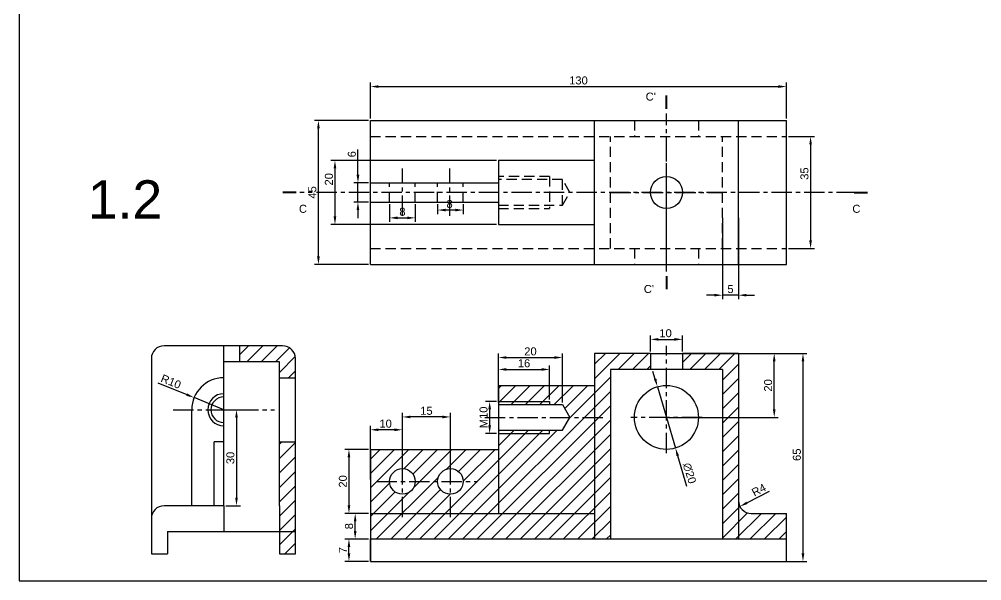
# Model space of a CAD drawing. Header units: inches. Extents: x 18 to 587, y 16 to 402.
# Drawn here: x 18.5 to 319.2, y 16.5 to 191.9 of the extents above; entities that cross this region are included whole.
import ezdxf

# ---------------------------------------------------------------- set-up
doc = ezdxf.new("R2010")
doc.units = ezdxf.units.IN
doc.header["$MEASUREMENT"] = 0
for name, pattern in [('CENTER', [50.8, 31.75, -6.35, 6.35, -6.35]), ('CENTER2', [28.575, 19.05, -3.175, 3.175, -3.175]), ('HIDDEN2', [4.7625, 3.175, -1.5875])]:
    doc.linetypes.add(name, pattern=pattern)
doc.styles.get("Standard").update_dxf_attribs({"font": 'arial.ttf'})
doc.dimstyles.new('ISO-25', dxfattribs={"dimtxt": 2.5, "dimasz": 2.5, "dimexe": 1.25, "dimexo": 0.625, "dimtad": 1, "dimtxsty": 'Standard', "dimcen": 2.5, "dimclrd": 3, "dimclre": 3, "dimclrt": 3, "dimadec": 0, "dimazin": 0, "dimtfac": 1, "dimtmove": 0, "dimatfit": 3, "dimfxl": 1, "dimarcsym": 0})

# ---------------------------------------------------------------- blocks, each defined once
blk = doc.blocks.new('*D35')
at = {"color": 3, "lineweight": -2, "transparency": 16777216}
for p, q in [((128.22, 160.95), (128.22, 172.15)), ((258.22, 160.95), (258.22, 172.15)), ((130.72, 170.9), (255.72, 170.9))]:
    blk.add_line(p, q, dxfattribs=at)
at = {"color": 3, "transparency": 16777216}
for points in [[(130.72, 171.31), (130.72, 170.48), (128.22, 170.9)], [(255.72, 171.31), (255.72, 170.48), (258.22, 170.9)]]:
    blk.add_solid(points, dxfattribs=at)
at = {"layer": 'Defpoints', "color": 0, "transparency": 16777216}
for p in [(258.22, 170.9), (128.22, 160.32), (258.22, 160.32)]:
    blk.add_point(p, dxfattribs=at)
at = {"color": 3, "transparency": 16777216, "insert": (193.22, 172.8), "char_height": 2.5, "attachment_point": 5}
blk.add_mtext('130', dxfattribs=at)
blk = doc.blocks.new('*D36')
at = {"color": 3, "lineweight": -2, "transparency": 16777216}
for p, q in [((127.59, 160.32), (110.72, 160.32)), ((111.97, 117.82), (111.97, 157.82)), ((127.59, 115.32), (110.72, 115.32))]:
    blk.add_line(p, q, dxfattribs=at)
at = {"color": 3, "transparency": 16777216}
for points in [[(111.55, 157.82), (112.38, 157.82), (111.97, 160.32)], [(111.55, 117.82), (112.38, 117.82), (111.97, 115.32)]]:
    blk.add_solid(points, dxfattribs=at)
at = {"layer": 'Defpoints', "color": 0, "transparency": 16777216}
for p in [(111.97, 160.32), (128.22, 160.32), (128.22, 115.32)]:
    blk.add_point(p, dxfattribs=at)
at = {"color": 3, "transparency": 16777216, "insert": (110.07, 137.82), "char_height": 2.5, "attachment_point": 5, "rotation": 90}
blk.add_mtext('45', dxfattribs=at)
blk = doc.blocks.new('*D37')
at = {"color": 3, "lineweight": -2, "transparency": 16777216}
for p, q in [((243.84, 87.52), (264.62, 87.52)), ((263.37, 85.02), (263.37, 25.02)), ((243.84, 22.52), (264.62, 22.52))]:
    blk.add_line(p, q, dxfattribs=at)
at = {"color": 3, "transparency": 16777216}
for points in [[(262.96, 85.02), (263.79, 85.02), (263.37, 87.52)], [(262.96, 25.02), (263.79, 25.02), (263.37, 22.52)]]:
    blk.add_solid(points, dxfattribs=at)
at = {"layer": 'Defpoints', "color": 0, "transparency": 16777216}
for p in [(243.22, 87.52), (243.22, 22.52), (263.37, 22.52)]:
    blk.add_point(p, dxfattribs=at)
at = {"color": 3, "transparency": 16777216, "insert": (261.47, 55.86), "char_height": 2.5, "attachment_point": 5, "rotation": 90}
blk.add_mtext('65', dxfattribs=at)
blk = doc.blocks.new('*D38')
at = {"color": 3, "lineweight": -2, "transparency": 16777216}
for p, q in [((217.19, 79.51), (216.48, 81.91)), ((217.89, 77.12), (223.54, 57.93)), ((227.08, 45.9), (224.25, 55.53))]:
    blk.add_line(p, q, dxfattribs=at)
at = {"color": 3, "transparency": 16777216}
for points in [[(217.59, 79.63), (216.79, 79.4), (217.89, 77.12)], [(224.65, 55.65), (223.85, 55.41), (223.54, 57.93)]]:
    blk.add_solid(points, dxfattribs=at)
at = {"layer": 'Defpoints', "color": 0, "transparency": 16777216}
for p in [(217.89, 77.12), (223.54, 57.93)]:
    blk.add_point(p, dxfattribs=at)
at = {"color": 3, "transparency": 16777216, "insert": (227.91, 50.07), "char_height": 2.5, "attachment_point": 5, "rotation": 286.3976}
blk.add_mtext('∅20', dxfattribs=at)
blk = doc.blocks.new('*D39')
at = {"color": 3, "lineweight": -2, "transparency": 16777216}
for p, q in [((215.72, 88.15), (215.72, 93.16)), ((218.22, 91.91), (223.22, 91.91)), ((225.72, 88.15), (225.72, 93.16))]:
    blk.add_line(p, q, dxfattribs=at)
at = {"color": 3, "transparency": 16777216}
for points in [[(218.22, 92.32), (218.22, 91.49), (215.72, 91.91)], [(223.22, 92.32), (223.22, 91.49), (225.72, 91.91)]]:
    blk.add_solid(points, dxfattribs=at)
at = {"layer": 'Defpoints', "color": 0, "transparency": 16777216}
for p in [(225.72, 91.91), (215.72, 87.52), (225.72, 87.52)]:
    blk.add_point(p, dxfattribs=at)
at = {"color": 3, "transparency": 16777216, "insert": (220.43, 93.81), "char_height": 2.5, "attachment_point": 5}
blk.add_mtext('10', dxfattribs=at)
blk = doc.blocks.new('*D40')
at = {"color": 3, "lineweight": -2, "transparency": 16777216}
for p, q in [((127.59, 29.52), (120.26, 29.52)), ((121.51, 25.02), (121.51, 27.02)), ((127.59, 22.52), (120.26, 22.52))]:
    blk.add_line(p, q, dxfattribs=at)
at = {"color": 3, "transparency": 16777216}
for points in [[(121.09, 27.02), (121.92, 27.02), (121.51, 29.52)], [(121.09, 25.02), (121.92, 25.02), (121.51, 22.52)]]:
    blk.add_solid(points, dxfattribs=at)
at = {"layer": 'Defpoints', "color": 0, "transparency": 16777216}
for p in [(121.51, 29.52), (128.22, 29.52), (128.22, 22.52)]:
    blk.add_point(p, dxfattribs=at)
at = {"color": 3, "transparency": 16777216, "insert": (119.63, 26.02), "char_height": 2.5, "attachment_point": 5, "rotation": 90}
blk.add_mtext('7', dxfattribs=at)
blk = doc.blocks.new('*D41')
at = {"color": 3, "lineweight": -2, "transparency": 16777216}
for p, q in [((127.59, 37.52), (122.21, 37.52)), ((123.46, 32.02), (123.46, 35.02)), ((127.59, 29.52), (122.21, 29.52))]:
    blk.add_line(p, q, dxfattribs=at)
at = {"color": 3, "transparency": 16777216}
for points in [[(123.04, 35.02), (123.87, 35.02), (123.46, 37.52)], [(123.04, 32.02), (123.87, 32.02), (123.46, 29.52)]]:
    blk.add_solid(points, dxfattribs=at)
at = {"layer": 'Defpoints', "color": 0, "transparency": 16777216}
for p in [(123.46, 37.52), (128.22, 37.52), (128.22, 29.52)]:
    blk.add_point(p, dxfattribs=at)
at = {"color": 3, "transparency": 16777216, "insert": (121.55, 33.52), "char_height": 2.5, "attachment_point": 5, "rotation": 90}
blk.add_mtext('8', dxfattribs=at)
blk = doc.blocks.new('*D42')
at = {"color": 3, "lineweight": -2, "transparency": 16777216}
for p, q in [((127.59, 57.52), (120.26, 57.52)), ((121.51, 55.02), (121.51, 40.02)), ((127.59, 37.52), (120.26, 37.52))]:
    blk.add_line(p, q, dxfattribs=at)
at = {"color": 3, "transparency": 16777216}
for points in [[(121.09, 55.02), (121.92, 55.02), (121.51, 57.52)], [(121.09, 40.02), (121.92, 40.02), (121.51, 37.52)]]:
    blk.add_solid(points, dxfattribs=at)
at = {"layer": 'Defpoints', "color": 0, "transparency": 16777216}
for p in [(128.22, 57.52), (121.51, 37.52), (128.22, 37.52)]:
    blk.add_point(p, dxfattribs=at)
at = {"color": 3, "transparency": 16777216, "insert": (119.61, 47.52), "char_height": 2.5, "attachment_point": 5, "rotation": 90}
blk.add_mtext('20', dxfattribs=at)
blk = doc.blocks.new('*D43')
at = {"color": 3, "lineweight": -2, "transparency": 16777216}
for p, q in [((168.22, 72.15), (168.22, 87.48)), ((188.22, 72.15), (188.22, 87.48)), ((170.72, 86.23), (185.72, 86.23))]:
    blk.add_line(p, q, dxfattribs=at)
at = {"color": 3, "transparency": 16777216}
for points in [[(170.72, 86.65), (170.72, 85.81), (168.22, 86.23)], [(185.72, 86.65), (185.72, 85.81), (188.22, 86.23)]]:
    blk.add_solid(points, dxfattribs=at)
at = {"layer": 'Defpoints', "color": 0, "transparency": 16777216}
for p in [(188.22, 86.23), (168.22, 71.52), (188.22, 71.52)]:
    blk.add_point(p, dxfattribs=at)
at = {"color": 3, "transparency": 16777216, "insert": (178.22, 88.13), "char_height": 2.5, "attachment_point": 5}
blk.add_mtext('20', dxfattribs=at)
blk = doc.blocks.new('*D44')
at = {"color": 3, "lineweight": -2, "transparency": 16777216}
for p, q in [((168.22, 73.15), (168.22, 83.76)), ((170.72, 82.51), (181.72, 82.51)), ((184.22, 73.15), (184.22, 83.76))]:
    blk.add_line(p, q, dxfattribs=at)
at = {"color": 3, "transparency": 16777216}
for points in [[(170.72, 82.93), (170.72, 82.09), (168.22, 82.51)], [(181.72, 82.93), (181.72, 82.09), (184.22, 82.51)]]:
    blk.add_solid(points, dxfattribs=at)
at = {"layer": 'Defpoints', "color": 0, "transparency": 16777216}
for p in [(184.22, 82.51), (168.22, 72.52), (184.22, 72.52)]:
    blk.add_point(p, dxfattribs=at)
at = {"color": 3, "transparency": 16777216, "insert": (176.22, 84.41), "char_height": 2.5, "attachment_point": 5}
blk.add_mtext('16', dxfattribs=at)
blk = doc.blocks.new('*D45')
at = {"color": 3, "lineweight": -2, "transparency": 16777216}
for p, q in [((167.59, 72.52), (164.22, 72.52)), ((165.47, 70.02), (165.47, 65.02)), ((167.59, 62.52), (164.22, 62.52))]:
    blk.add_line(p, q, dxfattribs=at)
at = {"color": 3, "transparency": 16777216}
for points in [[(165.05, 70.02), (165.89, 70.02), (165.47, 72.52)], [(165.05, 65.02), (165.89, 65.02), (165.47, 62.52)]]:
    blk.add_solid(points, dxfattribs=at)
at = {"layer": 'Defpoints', "color": 0, "transparency": 16777216}
for p in [(168.22, 72.52), (165.47, 62.52), (168.22, 62.52)]:
    blk.add_point(p, dxfattribs=at)
at = {"color": 3, "transparency": 16777216, "insert": (163.57, 67.52), "char_height": 2.5, "attachment_point": 5, "rotation": 90}
blk.add_mtext('M10', dxfattribs=at)
blk = doc.blocks.new('*D46')
at = {"color": 3, "lineweight": -2, "transparency": 16777216}
for p, q in [((128.22, 48.15), (128.22, 64.9)), ((135.72, 63.65), (130.72, 63.65)), ((138.22, 48.15), (138.22, 64.9))]:
    blk.add_line(p, q, dxfattribs=at)
at = {"color": 3, "transparency": 16777216}
for points in [[(130.72, 64.07), (130.72, 63.23), (128.22, 63.65)], [(135.72, 64.07), (135.72, 63.23), (138.22, 63.65)]]:
    blk.add_solid(points, dxfattribs=at)
at = {"layer": 'Defpoints', "color": 0, "transparency": 16777216}
for p in [(128.22, 63.65), (128.22, 47.52), (138.22, 47.52)]:
    blk.add_point(p, dxfattribs=at)
at = {"color": 3, "transparency": 16777216, "insert": (132.97, 65.55), "char_height": 2.5, "attachment_point": 5}
blk.add_mtext('10', dxfattribs=at)
blk = doc.blocks.new('*D24')
at = {"color": 3, "lineweight": -2, "transparency": 16777216}
for p, q in [((138.22, 48.15), (138.22, 68.91)), ((150.72, 67.66), (140.72, 67.66)), ((153.22, 48.15), (153.22, 68.91))]:
    blk.add_line(p, q, dxfattribs=at)
at = {"color": 3, "transparency": 16777216}
for points in [[(140.72, 68.07), (140.72, 67.24), (138.22, 67.66)], [(150.72, 68.07), (150.72, 67.24), (153.22, 67.66)]]:
    blk.add_solid(points, dxfattribs=at)
at = {"layer": 'Defpoints', "color": 0, "transparency": 16777216}
for p in [(138.22, 67.66), (138.22, 47.52), (153.22, 47.52)]:
    blk.add_point(p, dxfattribs=at)
at = {"color": 3, "transparency": 16777216, "insert": (145.72, 69.56), "char_height": 2.5, "attachment_point": 5}
blk.add_mtext('15', dxfattribs=at)
blk = doc.blocks.new('*D25')
at = {"color": 3, "lineweight": -2, "transparency": 16777216}
for p, q in [((124.32, 143.32), (124.32, 151.22)), ((127.59, 140.82), (123.07, 140.82)), ((124.32, 134.82), (124.32, 140.82)), ((127.59, 134.82), (123.07, 134.82)), ((124.32, 132.32), (124.32, 129.82))]:
    blk.add_line(p, q, dxfattribs=at)
at = {"color": 3, "transparency": 16777216}
for points in [[(123.9, 143.32), (124.74, 143.32), (124.32, 140.82)], [(123.9, 132.32), (124.74, 132.32), (124.32, 134.82)]]:
    blk.add_solid(points, dxfattribs=at)
at = {"layer": 'Defpoints', "color": 0, "transparency": 16777216}
for p in [(128.22, 140.82), (124.32, 134.82), (128.22, 134.82)]:
    blk.add_point(p, dxfattribs=at)
at = {"color": 3, "transparency": 16777216, "insert": (122.42, 149.77), "char_height": 2.5, "attachment_point": 5, "rotation": 90}
blk.add_mtext('6', dxfattribs=at)
blk = doc.blocks.new('*D26')
at = {"color": 3, "lineweight": -2, "transparency": 16777216}
blk.add_line((252.78, 44.41), (245.89, 40.83), dxfattribs=at)
at = {"color": 3, "transparency": 16777216}
blk.add_solid([(245.69, 41.2), (246.08, 40.46), (243.67, 39.68)], dxfattribs=at)
at = {"layer": 'Defpoints', "color": 0, "transparency": 16777216}
for p in [(243.67, 39.68), (247.22, 41.52)]:
    blk.add_point(p, dxfattribs=at)
at = {"color": 3, "transparency": 16777216, "insert": (249.58, 44.86), "char_height": 2.5, "attachment_point": 5, "rotation": 27.4118}
blk.add_mtext('R4', dxfattribs=at)
blk = doc.blocks.new('*D27')
at = {"color": 3, "lineweight": -2, "transparency": 16777216}
for p, q in [((221.34, 87.52), (255.64, 87.52)), ((254.39, 70.02), (254.39, 85.02)), ((221.34, 67.52), (255.64, 67.52))]:
    blk.add_line(p, q, dxfattribs=at)
at = {"color": 3, "transparency": 16777216}
for points in [[(253.97, 85.02), (254.81, 85.02), (254.39, 87.52)], [(253.97, 70.02), (254.81, 70.02), (254.39, 67.52)]]:
    blk.add_solid(points, dxfattribs=at)
at = {"layer": 'Defpoints', "color": 0, "transparency": 16777216}
for p in [(220.72, 87.52), (254.39, 87.52), (220.72, 67.52)]:
    blk.add_point(p, dxfattribs=at)
at = {"color": 3, "transparency": 16777216, "insert": (252.49, 77.52), "char_height": 2.5, "attachment_point": 5, "rotation": 90}
blk.add_mtext('20', dxfattribs=at)
blk = doc.blocks.new('*D28')
at = {"color": 3, "lineweight": -2, "transparency": 16777216}
for p, q in [((238.22, 129.83), (238.22, 104.46)), ((243.22, 129.83), (243.22, 104.46)), ((235.72, 105.71), (233.22, 105.71)), ((243.22, 105.71), (238.22, 105.71)), ((245.72, 105.71), (248.22, 105.71))]:
    blk.add_line(p, q, dxfattribs=at)
at = {"color": 3, "transparency": 16777216}
for points in [[(235.72, 106.13), (235.72, 105.3), (238.22, 105.71)], [(245.72, 106.13), (245.72, 105.3), (243.22, 105.71)]]:
    blk.add_solid(points, dxfattribs=at)
at = {"layer": 'Defpoints', "color": 0, "transparency": 16777216}
for p in [(238.22, 130.46), (243.22, 130.46), (238.22, 105.71)]:
    blk.add_point(p, dxfattribs=at)
at = {"color": 3, "transparency": 16777216, "insert": (240.72, 107.61), "char_height": 2.5, "attachment_point": 5}
blk.add_mtext('5', dxfattribs=at)
blk = doc.blocks.new('*D29')
at = {"color": 3, "lineweight": -2, "transparency": 16777216}
for p, q in [((167.59, 147.82), (115.89, 147.82)), ((117.14, 145.32), (117.14, 130.32)), ((167.59, 127.82), (115.89, 127.82))]:
    blk.add_line(p, q, dxfattribs=at)
at = {"color": 3, "transparency": 16777216}
for points in [[(116.72, 145.32), (117.55, 145.32), (117.14, 147.82)], [(116.72, 130.32), (117.55, 130.32), (117.14, 127.82)]]:
    blk.add_solid(points, dxfattribs=at)
at = {"layer": 'Defpoints', "color": 0, "transparency": 16777216}
for p in [(168.22, 147.82), (117.14, 127.82), (168.22, 127.82)]:
    blk.add_point(p, dxfattribs=at)
at = {"color": 3, "transparency": 16777216, "insert": (115.24, 141.93), "char_height": 2.5, "attachment_point": 5, "rotation": 90}
blk.add_mtext('20', dxfattribs=at)
blk = doc.blocks.new('*D30')
at = {"color": 3, "lineweight": -2, "transparency": 16777216}
for p, q in [((258.84, 155.32), (267, 155.32)), ((265.75, 152.82), (265.75, 122.82)), ((258.84, 120.32), (267, 120.32))]:
    blk.add_line(p, q, dxfattribs=at)
at = {"color": 3, "transparency": 16777216}
for points in [[(265.33, 152.82), (266.16, 152.82), (265.75, 155.32)], [(265.33, 122.82), (266.16, 122.82), (265.75, 120.32)]]:
    blk.add_solid(points, dxfattribs=at)
at = {"layer": 'Defpoints', "color": 0, "transparency": 16777216}
for p in [(258.22, 155.32), (258.22, 120.32), (265.75, 120.32)]:
    blk.add_point(p, dxfattribs=at)
at = {"color": 3, "transparency": 16777216, "insert": (263.84, 143.7), "char_height": 2.5, "attachment_point": 5, "rotation": 90}
blk.add_mtext('35', dxfattribs=at)
blk = doc.blocks.new('*D31')
at = {"color": 3, "lineweight": -2, "transparency": 16777216}
for p, q in [((134.22, 134.2), (134.22, 128.62)), ((142.22, 134.2), (142.22, 128.62)), ((136.72, 129.87), (139.72, 129.87))]:
    blk.add_line(p, q, dxfattribs=at)
at = {"color": 3, "transparency": 16777216}
for points in [[(136.72, 130.29), (136.72, 129.45), (134.22, 129.87)], [(139.72, 130.29), (139.72, 129.45), (142.22, 129.87)]]:
    blk.add_solid(points, dxfattribs=at)
at = {"layer": 'Defpoints', "color": 0, "transparency": 16777216}
for p in [(134.22, 134.82), (142.22, 134.82), (142.22, 129.87)]:
    blk.add_point(p, dxfattribs=at)
at = {"color": 3, "transparency": 16777216, "insert": (138.22, 131.77), "char_height": 2.5, "attachment_point": 5}
blk.add_mtext('8', dxfattribs=at)
blk = doc.blocks.new('*D32')
at = {"color": 3, "lineweight": -2, "transparency": 16777216}
for p, q in [((149.22, 134.2), (149.22, 131.06)), ((157.22, 134.2), (157.22, 131.06)), ((154.72, 132.31), (151.72, 132.31))]:
    blk.add_line(p, q, dxfattribs=at)
at = {"color": 3, "transparency": 16777216}
for points in [[(151.72, 132.73), (151.72, 131.89), (149.22, 132.31)], [(154.72, 132.73), (154.72, 131.89), (157.22, 132.31)]]:
    blk.add_solid(points, dxfattribs=at)
at = {"layer": 'Defpoints', "color": 0, "transparency": 16777216}
for p in [(149.22, 134.82), (157.22, 134.82), (149.22, 132.31)]:
    blk.add_point(p, dxfattribs=at)
at = {"color": 3, "transparency": 16777216, "insert": (152.96, 134.21), "char_height": 2.5, "attachment_point": 5}
blk.add_mtext('8', dxfattribs=at)
blk = doc.blocks.new('*D33')
at = {"color": 3, "lineweight": -2, "transparency": 16777216}
for p, q in [((83.02, 69.91), (87.62, 69.91)), ((86.37, 67.41), (86.37, 42.41)), ((83.02, 39.91), (87.62, 39.91))]:
    blk.add_line(p, q, dxfattribs=at)
at = {"color": 3, "transparency": 16777216}
for points in [[(85.96, 67.41), (86.79, 67.41), (86.37, 69.91)], [(85.96, 42.41), (86.79, 42.41), (86.37, 39.91)]]:
    blk.add_solid(points, dxfattribs=at)
at = {"layer": 'Defpoints', "color": 0, "transparency": 16777216}
for p in [(82.4, 69.91), (82.4, 39.91), (86.37, 39.91)]:
    blk.add_point(p, dxfattribs=at)
at = {"color": 3, "transparency": 16777216, "insert": (84.47, 54.84), "char_height": 2.5, "attachment_point": 5, "rotation": 90}
blk.add_mtext('30', dxfattribs=at)
blk = doc.blocks.new('*D34')
at = {"color": 3, "lineweight": -2, "transparency": 16777216}
for p, q in [((61.83, 78.3), (70.82, 74.63)), ((82.4, 69.91), (73.14, 73.69))]:
    blk.add_line(p, q, dxfattribs=at)
at = {"color": 3, "transparency": 16777216}
blk.add_solid([(70.98, 75.02), (70.67, 74.25), (73.14, 73.69)], dxfattribs=at)
at = {"layer": 'Defpoints', "color": 0, "transparency": 16777216}
for p in [(73.14, 73.69), (82.4, 69.91)]:
    blk.add_point(p, dxfattribs=at)
at = {"color": 3, "transparency": 16777216, "insert": (65.89, 78.7), "char_height": 2.5, "attachment_point": 5, "rotation": 337.8151}
blk.add_mtext('R10', dxfattribs=at)

msp = doc.modelspace()

# ---------------------------------------------------------------- hatches: boundary and pattern name
h = msp.add_hatch()
h.set_pattern_fill('ANSI31', color=4)
h.set_pattern_definition([(45, (130.6547, -26.722), (-2.24506, 2.24506), [])])
h.paths.add_polyline_path([(104.761, 59.912), (99.761, 59.912), (99.761, 39.912), (99.761, 31.912), (104.761, 31.912)])
h.paths.add_polyline_path([(104.761, 31.912), (99.761, 31.912), (99.761, 24.912), (104.761, 24.912)])
h.paths.add_polyline_path([(104.761, 85.912, 0.4142136), (100.761, 89.912), (87.397, 89.912), (87.397, 84.912), (99.761, 84.912), (99.761, 79.912), (104.761, 79.912)])
h = msp.add_hatch()
h.set_pattern_fill('ANSI31', color=4)
h.set_pattern_definition([(45, (78.4107, -26.722), (-2.245064, 2.245064), [])])
h.paths.add_polyline_path([(168.217, 57.523), (153.217, 57.523), (153.217, 51.523, -0.4142136), (157.217, 47.523, -0.4142136), (153.217, 43.523), (153.217, 37.523), (168.217, 37.523)])
h.paths.add_polyline_path([(153.217, 43.523, -0.4142136), (149.217, 47.523), (142.217, 47.523, -0.4142136), (138.217, 43.523), (138.217, 37.523), (153.217, 37.523)])
h.paths.add_polyline_path([(153.217, 57.523), (138.217, 57.523), (138.217, 51.523, -0.4142136), (142.217, 47.523), (149.217, 47.523, -0.4142136), (153.217, 51.523)])
h.paths.add_polyline_path([(138.217, 57.523), (128.217, 57.523), (128.217, 37.523), (138.217, 37.523), (138.217, 43.523, -0.4142136), (134.217, 47.523, -0.4142136), (138.217, 51.523)])
h.paths.add_polyline_path([(198.217, 37.523), (128.217, 37.523), (128.217, 29.523), (198.217, 29.523)])
h.paths.add_polyline_path([(198.217, 67.523), (190.526, 67.523), (188.217, 63.523), (184.217, 63.523), (184.217, 62.523), (168.217, 62.523), (168.217, 37.523), (198.217, 37.523)])
h.paths.add_polyline_path([(198.217, 77.523), (168.217, 77.523), (168.217, 72.523), (184.217, 72.523), (184.217, 71.523), (188.217, 71.523), (190.526, 67.523), (198.217, 67.523)])
h.paths.add_polyline_path([(184.217, 72.523), (168.217, 72.523), (168.217, 71.523), (184.217, 71.523)], flags=17)
h.paths.add_polyline_path([(184.217, 63.523), (168.217, 63.523), (168.217, 62.523), (184.217, 62.523)], flags=17)
h.paths.add_polyline_path([(215.717, 87.523), (198.217, 87.523), (198.217, 29.523), (203.217, 29.523), (203.217, 82.523), (215.717, 82.523)])
h.paths.add_polyline_path([(243.217, 87.523), (225.717, 87.523), (225.717, 82.523), (238.217, 82.523), (238.217, 29.523), (243.217, 29.523), (243.217, 41.523)])
h.paths.add_polyline_path([(258.217, 37.523), (247.217, 37.523, -0.4142136), (243.217, 41.523), (243.217, 29.523), (258.217, 29.523)])

# ---------------------------------------------------------------- linework, layer by layer
at = {"color": 6, "lineweight": 40}
for p, q in [((220.717, 163.962), (220.717, 168.058)), ((104.965, 137.821), (100.869, 137.821)), ((279.421, 137.821), (283.517, 137.821)), ((220.717, 111.68), (220.717, 107.583))]:
    msp.add_line(p, q, dxfattribs=at)
at = {"linetype": 'CENTER2', "ltscale": 0.4}
msp.add_line((220.717, 113.156), (220.717, 162.486), dxfattribs=at)
for p, q in [((128.217, 115.321), (128.217, 160.321)), ((128.217, 160.321), (258.217, 160.321)), ((198.217, 115.321), (198.217, 160.321)), ((243.217, 115.321), (243.217, 160.321)), ((258.217, 115.321), (258.217, 160.321)), ((198.217, 147.821), (168.217, 147.821)), ((168.217, 147.821), (168.217, 140.821)), ((128.217, 140.821), (142.217, 140.821)), ((142.217, 140.821), (168.217, 140.821)), ((168.217, 140.821), (168.217, 134.821)), ((128.217, 134.821), (168.217, 134.821)), ((168.217, 134.821), (168.217, 127.821)), ((168.217, 127.821), (198.217, 127.821)), ((128.217, 115.321), (128.217, 115.321)), ((128.217, 115.321), (258.217, 115.321)), ((82.397, 89.912), (63.761, 89.912)), ((100.761, 89.912), (82.397, 89.912)), ((82.397, 79.912), (82.397, 89.912)), ((87.397, 84.912), (87.397, 89.912)), ((198.217, 87.523), (198.217, 29.523)), ((215.717, 87.523), (215.717, 82.523)), ((215.717, 87.523), (225.717, 87.523)), ((225.717, 87.523), (225.717, 82.523)), ((59.761, 85.912), (59.761, 24.912)), ((99.761, 84.912), (82.397, 84.912)), ((99.761, 39.912), (99.761, 84.912)), ((104.761, 24.912), (104.761, 85.912)), ((203.217, 82.523), (203.217, 29.523)), ((225.717, 82.523), (215.717, 82.523)), ((82.397, 65.912), (82.397, 79.912)), ((99.761, 79.912), (104.761, 79.912)), ((168.217, 77.523), (168.217, 37.523)), ((168.217, 72.523), (184.217, 72.523)), ((184.217, 72.523), (184.217, 71.523)), ((72.397, 39.912), (72.397, 69.912)), ((168.217, 71.523), (188.217, 71.523)), ((188.217, 71.523), (190.526, 67.523)), ((188.217, 63.523), (190.526, 67.523)), ((82.397, 59.912), (82.397, 65.912)), ((168.217, 63.523), (188.217, 63.523)), ((184.217, 62.523), (184.217, 63.523)), ((168.217, 62.523), (184.217, 62.523)), ((79.397, 39.912), (79.397, 59.912)), ((82.397, 59.912), (79.397, 59.912)), ((82.397, 39.912), (82.397, 59.912)), ((99.761, 59.912), (104.761, 59.912)), ((82.397, 39.912), (63.761, 39.912)), ((82.397, 39.912), (82.397, 31.912)), ((99.761, 39.912), (99.761, 24.912)), ((243.217, 41.523), (243.217, 29.523)), ((64.761, 31.912), (104.761, 31.912)), ((64.761, 31.912), (64.761, 24.912)), ((128.217, 22.523), (128.217, 29.523)), ((128.217, 29.523), (258.217, 29.523)), ((59.761, 24.912), (64.761, 24.912)), ((99.761, 24.912), (104.761, 24.912))]:
    msp.add_line(p, q)
at = {"linetype": 'HIDDEN2'}
for p, q in [((210.717, 160.321), (210.717, 155.321)), ((230.717, 160.321), (230.717, 155.321)), ((128.217, 155.321), (258.217, 155.321)), ((203.217, 120.321), (203.217, 155.321)), ((238.217, 120.321), (238.217, 155.321)), ((184.217, 142.821), (168.217, 142.821)), ((188.217, 141.821), (168.217, 141.821)), ((184.217, 142.821), (184.217, 132.821)), ((188.217, 133.821), (188.217, 141.821)), ((190.526, 137.821), (188.217, 141.821)), ((134.217, 134.821), (134.217, 140.821)), ((142.217, 134.821), (142.217, 140.821)), ((149.217, 134.821), (149.217, 140.821)), ((157.217, 134.821), (157.217, 140.821)), ((188.217, 133.821), (190.526, 137.821)), ((168.217, 133.821), (188.217, 133.821)), ((168.217, 132.821), (184.217, 132.821)), ((128.217, 120.321), (258.217, 120.321)), ((210.717, 120.321), (210.717, 115.321)), ((230.717, 120.321), (230.717, 115.321))]:
    msp.add_line(p, q, dxfattribs=at)
at = {"color": 1, "linetype": 'CENTER', "ltscale": 0.2}
for p, q in [((220.717, 120.321), (220.717, 155.321)), ((138.217, 130.511), (138.217, 145.338)), ((153.059, 130.511), (153.059, 145.338)), ((203.217, 137.821), (238.217, 137.821)), ((220.717, 56.381), (220.717, 89.863)), ((66.599, 69.912), (98.196, 69.912)), ((164.003, 67.523), (201.669, 67.523)), ((231.859, 67.523), (209.575, 67.523)), ((138.217, 36.381), (138.217, 58.666)), ((153.217, 36.381), (153.217, 58.666)), ((130.133, 47.523), (161.66, 47.523))]:
    msp.add_line(p, q, dxfattribs=at)
at = {"linetype": 'CENTER', "ltscale": 0.2}
msp.add_line((280.242, 137.821), (106.192, 137.821), dxfattribs=at)
msp.add_lwpolyline([(18.489, 16.473), (587.347, 16.473), (587.347, 402.089), (18.489, 402.089)], close=True)
at = {"color": 6}
for points in [[(220.717, 166.01, 0, 2, 0), (217.815, 166.01, 0, 0, 0), (213.829, 166.01, 0, 0, 0)], [(102.917, 137.821, 0, 2, 0), (102.917, 134.919, 0, 0, 0), (102.917, 130.933, 0, 0, 0)], [(281.469, 137.821, 0, 2, 0), (281.469, 134.919, 0, 0, 0), (281.469, 130.933, 0, 0, 0)], [(220.717, 109.632, 0, 2, 0), (217.815, 109.632, 0, 0, 0), (213.829, 109.632, 0, 0, 0)]]:
    msp.add_lwpolyline(points, format="xyseb", dxfattribs=at)
for points in [[(215.717, 87.523), (198.217, 87.523)], [(243.217, 87.523), (225.717, 87.523)], [(243.217, 87.523), (243.217, 41.523)], [(215.717, 82.523), (203.217, 82.523)], [(238.217, 82.523), (225.717, 82.523)], [(238.217, 82.523), (238.217, 29.523)], [(168.217, 77.523), (198.217, 77.523)], [(128.217, 57.523), (128.217, 22.523), (258.217, 22.523), (258.217, 37.523)], [(128.217, 57.523), (168.217, 57.523)], [(128.217, 37.523), (198.217, 37.523)], [(247.217, 37.523), (258.217, 37.523)]]:
    msp.add_lwpolyline(points)
for centre, radius in [((220.717, 137.821), 5), ((220.717, 67.523), 10), ((138.217, 47.523), 4), ((153.217, 47.523), 4)]:
    msp.add_circle(centre, radius)
for centre, radius, start, end in [((63.761, 85.912), 4, 90, 180), ((100.761, 85.912), 4, 0, 90), ((82.397, 69.912), 10, 90, 180), ((82.397, 69.912), 5, 90, 270), ((82.397, 69.912), 4, 90, 270), ((63.761, 35.912), 4, 90, 180), ((247.217, 41.523), 4, 180, 270)]:
    msp.add_arc(centre, radius, start, end)

# ---------------------------------------------------------------- texts
at = {"color": 6, "char_height": 2.5}
for s, insert, attachment_point in [("C'", (217.41, 169.015), 3), ('C', (105.882, 133.953), 1), ('C', (281.327, 133.953), 3), ("C'", (216.83, 108.898), 3)]:
    msp.add_mtext_dynamic_manual_height_columns(s, width=2.66601, gutter_width=12.5, heights=[0], dxfattribs=dict(at, insert=insert, attachment_point=attachment_point))
at = {"insert": (39.922, 141.616), "char_height": 11.965, "attachment_point": 1}
msp.add_mtext_dynamic_manual_height_columns('1.2', width=290.70695, gutter_width=59.825, heights=[0], dxfattribs=at)

# ---------------------------------------------------------------- dimensions: what is measured, and where the dimension line sits
for base, p1, p2, picture, middle in [((258.217, 170.897), (128.217, 160.321), (258.217, 160.321), '*D35', (193.217, 172.8)), ((142.217, 129.868), (134.217, 134.821), (142.217, 134.821), '*D31', (138.217, 131.77)), ((138.217, 67.658), (153.217, 47.523), (138.217, 47.523), '*D24', (145.717, 69.56))]:
    dim = msp.add_linear_dim(base=base, p1=p1, p2=p2, dimstyle='ISO-25')
    dim.commit()
    dim.dimension.update_dxf_attribs({"geometry": picture, "text_midpoint": middle})
for base, p1, p2, picture, middle in [((111.965, 160.321), (128.217, 115.321), (128.217, 160.321), '*D36', (111.965, 137.821)), ((265.745, 120.321), (258.217, 155.321), (258.217, 120.321), '*D30', (265.745, 143.698)), ((124.32, 134.821), (128.217, 140.821), (128.217, 134.821), '*D25', (124.32, 149.771)), ((117.138, 127.821), (168.217, 147.821), (168.217, 127.821), '*D29', (117.138, 141.931)), ((254.389, 87.523), (220.717, 67.523), (220.717, 87.523), '*D27', (254.389, 77.515)), ((263.373, 22.523), (243.217, 87.523), (243.217, 22.523), '*D37', (263.373, 55.861)), ((86.374, 39.912), (82.397, 69.912), (82.397, 39.912), '*D33', (86.374, 54.843)), ((123.456, 37.523), (128.217, 29.523), (128.217, 37.523), '*D41', (123.456, 33.523))]:
    dim = msp.add_linear_dim(base=base, p1=p1, p2=p2, angle=90, dimstyle='ISO-25')
    dim.commit()
    dim.dimension.update_dxf_attribs({"geometry": picture, "text_midpoint": middle, "dimtype": 160})
for base, p1, p2, picture, middle in [((149.217, 132.311), (157.217, 134.821), (149.217, 134.821), '*D32', (152.955, 132.311)), ((238.217, 105.713), (243.217, 130.455), (238.217, 130.455), '*D28', (240.717, 105.713)), ((225.717, 91.907), (215.717, 87.523), (225.717, 87.523), '*D39', (220.434, 91.907)), ((188.217, 86.23), (168.217, 71.523), (188.217, 71.523), '*D43', (178.217, 86.23)), ((184.217, 82.509), (168.217, 72.523), (184.217, 72.523), '*D44', (176.217, 82.509)), ((128.217, 63.651), (138.217, 47.523), (128.217, 47.523), '*D46', (132.969, 63.651))]:
    dim = msp.add_linear_dim(base=base, p1=p1, p2=p2, dimstyle='ISO-25')
    dim.commit()
    dim.dimension.update_dxf_attribs({"geometry": picture, "text_midpoint": middle, "dimtype": 160})
dim = msp.add_radius_dim(center=(82.397, 69.912), mpoint=(73.138, 73.688), dimstyle='ISO-25')
dim.commit()
dim.dimension.update_dxf_attribs({"geometry": '*D34', "text_midpoint": (65.885, 78.699)})
dim = msp.add_diameter_dim_2p(p1=(217.894, 77.116), p2=(223.54, 57.93), dimstyle='ISO-25')
dim.commit()
dim.dimension.update_dxf_attribs({"geometry": '*D38', "text_midpoint": (227.907, 50.072)})
dim = msp.add_linear_dim(base=(165.471, 62.523), p1=(168.217, 72.523), p2=(168.217, 62.523), angle=90, text='M<>', dimstyle='ISO-25')
dim.commit()
dim.dimension.update_dxf_attribs({"geometry": '*D45', "text_midpoint": (165.471, 67.523), "dimtype": 160})
for base, p1, p2, picture, middle in [((121.508, 37.523), (128.217, 57.523), (128.217, 37.523), '*D42', (119.607, 47.523)), ((121.508, 29.523), (128.217, 22.523), (128.217, 29.523), '*D40', (119.633, 26.023))]:
    dim = msp.add_linear_dim(base=base, p1=p1, p2=p2, angle=90, dimstyle='ISO-25')
    dim.commit()
    dim.dimension.update_dxf_attribs({"geometry": picture, "text_midpoint": middle})
dim = msp.add_radius_dim(center=(247.217, 41.523), mpoint=(243.666, 39.682), dimstyle='ISO-25')
dim.commit()
dim.dimension.update_dxf_attribs({"geometry": '*D26', "text_midpoint": (250.444, 43.197), "dimtype": 164})

doc.saveas('drawing.dxf')
